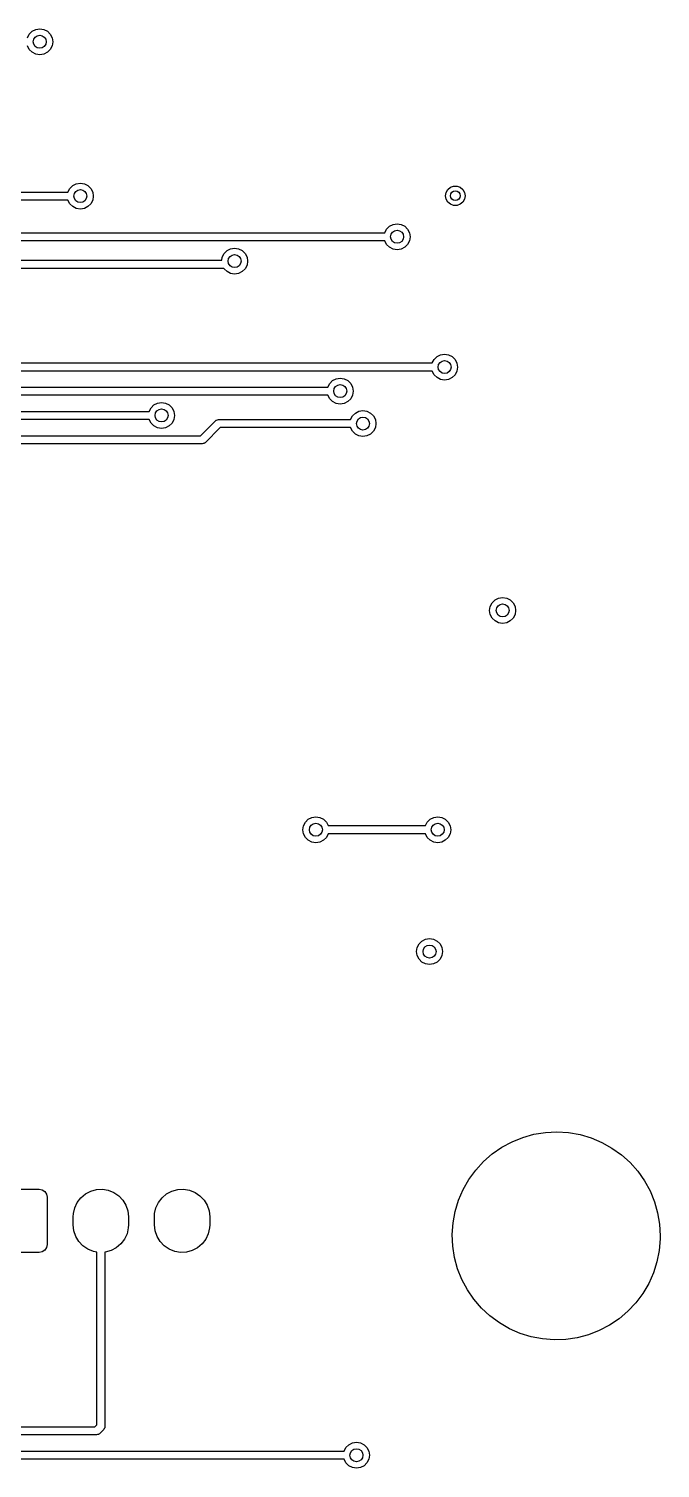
# Model space of a CAD drawing. Extents: x 2.07 to 8.39, y -4.89 to -0.98.
# Drawn here: x 7.467 to 8.232, y -4.888 to -3.144 of the extents above; entities that cross this region are included whole.
import ezdxf

# ---------------------------------------------------------------- set-up
doc = ezdxf.new("R2010")
doc.units = 0
doc.header["$MEASUREMENT"] = 0
doc.layers.add('BLACK', color=7, linetype='CONTINUOUS')

msp = doc.modelspace()

# ---------------------------------------------------------------- linework, layer by layer
at = {"layer": 'BLACK', "linetype": 'CONTINUOUS'}
for p, q in [((7.46537, -3.15453), (7.46757, -3.15019)), ((7.46757, -3.15019), (7.47106, -3.14671)), ((7.47106, -3.14671), (7.47545, -3.14447)), ((7.47545, -3.14447), (7.48031, -3.1437)), ((7.48031, -3.1437), (7.48518, -3.14447)), ((7.48518, -3.14447), (7.48957, -3.14671)), ((7.48957, -3.14671), (7.49306, -3.15019)), ((7.49306, -3.15019), (7.49529, -3.15458)), ((7.49529, -3.15458), (7.49606, -3.15945)), ((7.46757, -3.16871), (7.46537, -3.16437)), ((7.47106, -3.17219), (7.46757, -3.16871)), ((7.47545, -3.17443), (7.47106, -3.17219)), ((7.48957, -3.17219), (7.48518, -3.17443)), ((7.49306, -3.16871), (7.48957, -3.17219)), ((7.49529, -3.16432), (7.49306, -3.16871)), ((7.49606, -3.15945), (7.49529, -3.16432)), ((7.48031, -3.1752), (7.47545, -3.17443)), ((7.48518, -3.17443), (7.48031, -3.1752)), ((7.52466, -3.33148), (7.52953, -3.33071)), ((7.52953, -3.33071), (7.53439, -3.33148)), ((5.25591, -3.34154), (7.51458, -3.34154)), ((7.51458, -3.34154), (7.51679, -3.3372)), ((7.51679, -3.3372), (7.52027, -3.33372)), ((7.52027, -3.33372), (7.52466, -3.33148)), ((7.53439, -3.33148), (7.53878, -3.33372)), ((7.53878, -3.33372), (7.54227, -3.3372)), ((7.54227, -3.3372), (7.5445, -3.34159)), ((7.5445, -3.34159), (7.54528, -3.34646)), ((7.54528, -3.34646), (7.5445, -3.35132)), ((7.97219, -3.346), (7.9729, -3.34196)), ((7.9729, -3.35004), (7.97219, -3.346)), ((7.9729, -3.34196), (7.97495, -3.33841)), ((7.97495, -3.33841), (7.97809, -3.33577)), ((7.97809, -3.33577), (7.98195, -3.33437)), ((7.98195, -3.33437), (7.98605, -3.33437)), ((7.98605, -3.33437), (7.98991, -3.33577)), ((7.98991, -3.33577), (7.99305, -3.33841)), ((7.99305, -3.33841), (7.9951, -3.34196)), ((7.9951, -3.34196), (7.99581, -3.346)), ((7.99581, -3.346), (7.9951, -3.35004)), ((7.51458, -3.35138), (5.25794, -3.35138)), ((7.51679, -3.35571), (7.51458, -3.35138)), ((7.52027, -3.3592), (7.51679, -3.35571)), ((7.52466, -3.36143), (7.52027, -3.3592)), ((7.52953, -3.3622), (7.52466, -3.36143)), ((7.53439, -3.36143), (7.52953, -3.3622)), ((7.53878, -3.3592), (7.53439, -3.36143)), ((7.54227, -3.35571), (7.53878, -3.3592)), ((7.5445, -3.35132), (7.54227, -3.35571)), ((7.97495, -3.35359), (7.9729, -3.35004)), ((7.97809, -3.35623), (7.97495, -3.35359)), ((7.98195, -3.35763), (7.97809, -3.35623)), ((7.98605, -3.35763), (7.98195, -3.35763)), ((7.98991, -3.35623), (7.98605, -3.35763)), ((7.99305, -3.35359), (7.98991, -3.35623)), ((7.9951, -3.35004), (7.99305, -3.35359)), ((7.90065, -3.38641), (7.90413, -3.38293)), ((7.90413, -3.38293), (7.90852, -3.38069)), ((7.90852, -3.38069), (7.91339, -3.37992)), ((7.91339, -3.37992), (7.91825, -3.38069)), ((7.91825, -3.38069), (7.92264, -3.38293)), ((7.92264, -3.38293), (7.92613, -3.38641)), ((6.26495, -3.39075), (7.89844, -3.39075)), ((7.89844, -3.40059), (6.26495, -3.40059)), ((7.89844, -3.39075), (7.90065, -3.38641)), ((7.90065, -3.40493), (7.89844, -3.40059)), ((7.92613, -3.38641), (7.92836, -3.3908)), ((7.92836, -3.40054), (7.92613, -3.40493)), ((7.92836, -3.3908), (7.92913, -3.39567)), ((7.92913, -3.39567), (7.92836, -3.40054)), ((7.70156, -3.42033), (7.70379, -3.41594)), ((7.70379, -3.41594), (7.70728, -3.41246)), ((7.70728, -3.41246), (7.71167, -3.41022)), ((7.71167, -3.41022), (7.71654, -3.40945)), ((7.71654, -3.40945), (7.7214, -3.41022)), ((7.7214, -3.41022), (7.72579, -3.41246)), ((7.72579, -3.41246), (7.72928, -3.41594)), ((7.72928, -3.41594), (7.73151, -3.42033)), ((7.90413, -3.40841), (7.90065, -3.40493)), ((7.90852, -3.41065), (7.90413, -3.40841)), ((7.91339, -3.41142), (7.90852, -3.41065)), ((7.91825, -3.41065), (7.91339, -3.41142)), ((7.92264, -3.40841), (7.91825, -3.41065)), ((7.92613, -3.40493), (7.92264, -3.40841)), ((6.28072, -3.42419), (7.70095, -3.42419)), ((7.70358, -3.43404), (6.28072, -3.43404)), ((7.70095, -3.42419), (7.70156, -3.42033)), ((7.70379, -3.43445), (7.70358, -3.43404)), ((7.70728, -3.43794), (7.70379, -3.43445)), ((7.72928, -3.43445), (7.72579, -3.43794)), ((7.73151, -3.43006), (7.72928, -3.43445)), ((7.73151, -3.42033), (7.73228, -3.4252)), ((7.73228, -3.4252), (7.73151, -3.43006)), ((7.71167, -3.44017), (7.70728, -3.43794)), ((7.71654, -3.44094), (7.71167, -3.44017)), ((7.7214, -3.44017), (7.71654, -3.44094)), ((7.72579, -3.43794), (7.7214, -3.44017)), ((7.96177, -3.54083), (7.96616, -3.5386)), ((7.96616, -3.5386), (7.97102, -3.53783)), ((7.97102, -3.53783), (7.97589, -3.5386)), ((7.97589, -3.5386), (7.98028, -3.54083)), ((6.58325, -3.54865), (7.95607, -3.54865)), ((7.95607, -3.54865), (7.95828, -3.54432)), ((7.95828, -3.54432), (7.96177, -3.54083)), ((7.98028, -3.54083), (7.98376, -3.54432)), ((7.98376, -3.54432), (7.986, -3.54871)), ((7.986, -3.54871), (7.98677, -3.55357)), ((7.98677, -3.55357), (7.986, -3.55844)), ((7.95607, -3.5585), (6.58529, -3.5585)), ((7.82954, -3.57776), (7.83175, -3.57342)), ((7.83175, -3.57342), (7.83523, -3.56994)), ((7.83523, -3.56994), (7.83962, -3.5677)), ((7.83962, -3.5677), (7.84449, -3.56693)), ((7.84449, -3.56693), (7.84935, -3.5677)), ((7.84935, -3.5677), (7.85374, -3.56994)), ((7.85374, -3.56994), (7.85723, -3.57342)), ((7.85723, -3.57342), (7.85947, -3.57781)), ((7.95828, -3.56283), (7.95607, -3.5585)), ((7.96177, -3.56631), (7.95828, -3.56283)), ((7.96616, -3.56855), (7.96177, -3.56631)), ((7.97102, -3.56932), (7.96616, -3.56855)), ((7.97589, -3.56855), (7.97102, -3.56932)), ((7.98028, -3.56631), (7.97589, -3.56855)), ((7.98376, -3.56283), (7.98028, -3.56631)), ((7.986, -3.55844), (7.98376, -3.56283)), ((6.93424, -3.57776), (7.82954, -3.57776)), ((7.82954, -3.5876), (6.93424, -3.5876)), ((7.83175, -3.59193), (7.82954, -3.5876)), ((7.83523, -3.59542), (7.83175, -3.59193)), ((7.85723, -3.59193), (7.85374, -3.59542)), ((7.85947, -3.58754), (7.85723, -3.59193)), ((7.85947, -3.57781), (7.86024, -3.58268)), ((7.86024, -3.58268), (7.85947, -3.58754)), ((7.01298, -3.60728), (7.613, -3.60728)), ((7.613, -3.60728), (7.61521, -3.60295)), ((7.61521, -3.60295), (7.6187, -3.59946)), ((7.6187, -3.59946), (7.62309, -3.59723)), ((7.62309, -3.59723), (7.62795, -3.59646)), ((7.62795, -3.59646), (7.63282, -3.59723)), ((7.63282, -3.59723), (7.63721, -3.59946)), ((7.63721, -3.59946), (7.64069, -3.60295)), ((7.64069, -3.60295), (7.64293, -3.60734)), ((7.64293, -3.60734), (7.6437, -3.6122)), ((7.83962, -3.59765), (7.83523, -3.59542)), ((7.84449, -3.59843), (7.83962, -3.59765)), ((7.84935, -3.59765), (7.84449, -3.59843)), ((7.85374, -3.59542), (7.84935, -3.59765)), ((7.85933, -3.61279), (7.86281, -3.60931)), ((7.86281, -3.60931), (7.8672, -3.60707)), ((7.8672, -3.60707), (7.87207, -3.6063)), ((7.87207, -3.6063), (7.87693, -3.60707)), ((7.87693, -3.60707), (7.88132, -3.60931)), ((7.88132, -3.60931), (7.88481, -3.61279)), ((7.613, -3.61713), (7.01298, -3.61713)), ((7.61521, -3.62146), (7.613, -3.61713)), ((7.6187, -3.62495), (7.61521, -3.62146)), ((7.62309, -3.62718), (7.6187, -3.62495)), ((7.62795, -3.62795), (7.62309, -3.62718)), ((7.63282, -3.62718), (7.62795, -3.62795)), ((7.63721, -3.62495), (7.63282, -3.62718)), ((7.64069, -3.62146), (7.63721, -3.62495)), ((7.64293, -3.61707), (7.64069, -3.62146)), ((7.6437, -3.6122), (7.64293, -3.61707)), ((7.67513, -3.63681), (7.69337, -3.61857)), ((7.69889, -3.62697), (7.68065, -3.64521)), ((7.69337, -3.61857), (7.69407, -3.61804)), ((7.69407, -3.61804), (7.69419, -3.61791)), ((7.69419, -3.61791), (7.6943, -3.61787)), ((7.6943, -3.61787), (7.6945, -3.61772)), ((7.6945, -3.61772), (7.69569, -3.61747)), ((7.69569, -3.61747), (7.69685, -3.61713)), ((7.69685, -3.61713), (7.85712, -3.61713)), ((7.85712, -3.62697), (7.69889, -3.62697)), ((7.85712, -3.61713), (7.85933, -3.61279)), ((7.85933, -3.6313), (7.85712, -3.62697)), ((7.88481, -3.61279), (7.88704, -3.61718)), ((7.88704, -3.62691), (7.88481, -3.6313)), ((7.88704, -3.61718), (7.88781, -3.62205)), ((7.88781, -3.62205), (7.88704, -3.62691)), ((7.03317, -3.63681), (7.67513, -3.63681)), ((7.86281, -3.63479), (7.85933, -3.6313)), ((7.8672, -3.63702), (7.86281, -3.63479)), ((7.87207, -3.6378), (7.8672, -3.63702)), ((7.87693, -3.63702), (7.87207, -3.6378)), ((7.88132, -3.63479), (7.87693, -3.63702)), ((7.88481, -3.6313), (7.88132, -3.63479)), ((7.67717, -3.64665), (7.03535, -3.64665)), ((7.67833, -3.64631), (7.67717, -3.64665)), ((7.67951, -3.64606), (7.67833, -3.64631)), ((7.67972, -3.6459), (7.67951, -3.64606)), ((7.67982, -3.64587), (7.67972, -3.6459)), ((7.67994, -3.64574), (7.67982, -3.64587)), ((7.68065, -3.64521), (7.67994, -3.64574)), ((8.0286, -3.83917), (8.03208, -3.83568)), ((8.03208, -3.83568), (8.03647, -3.83345)), ((8.03647, -3.83345), (8.04134, -3.83268)), ((8.04134, -3.83268), (8.04621, -3.83345)), ((8.04621, -3.83345), (8.0506, -3.83568)), ((8.0506, -3.83568), (8.05408, -3.83917)), ((8.02559, -3.84843), (8.02636, -3.84356)), ((8.02636, -3.85329), (8.02559, -3.84843)), ((8.02636, -3.84356), (8.0286, -3.83917)), ((8.0286, -3.85768), (8.02636, -3.85329)), ((8.05408, -3.83917), (8.05632, -3.84356)), ((8.05632, -3.85329), (8.05408, -3.85768)), ((8.05632, -3.84356), (8.05709, -3.84843)), ((8.05709, -3.84843), (8.05632, -3.85329)), ((8.03208, -3.86117), (8.0286, -3.85768)), ((8.03647, -3.8634), (8.03208, -3.86117)), ((8.04134, -3.86417), (8.03647, -3.8634)), ((8.04621, -3.8634), (8.04134, -3.86417)), ((8.0506, -3.86117), (8.04621, -3.8634)), ((8.05408, -3.85768), (8.0506, -3.86117)), ((7.81009, -4.0992), (7.81496, -4.09843)), ((7.81496, -4.09843), (7.81983, -4.0992)), ((7.95773, -4.0992), (7.9626, -4.09843)), ((7.9626, -4.09843), (7.96746, -4.0992)), ((7.79921, -4.11417), (7.79998, -4.10931)), ((7.79998, -4.11904), (7.79921, -4.11417)), ((7.79998, -4.10931), (7.80222, -4.10492)), ((7.80222, -4.10492), (7.8057, -4.10143)), ((7.8057, -4.10143), (7.81009, -4.0992)), ((7.81983, -4.0992), (7.82422, -4.10143)), ((7.82422, -4.10143), (7.8277, -4.10492)), ((7.8277, -4.10492), (7.82991, -4.10925)), ((7.82991, -4.10925), (7.94765, -4.10925)), ((7.94765, -4.10925), (7.94986, -4.10492)), ((7.94986, -4.10492), (7.95334, -4.10143)), ((7.95334, -4.10143), (7.95773, -4.0992)), ((7.96746, -4.0992), (7.97185, -4.10143)), ((7.97185, -4.10143), (7.97534, -4.10492)), ((7.97534, -4.10492), (7.97758, -4.10931)), ((7.97758, -4.10931), (7.97835, -4.11417)), ((7.97835, -4.11417), (7.97758, -4.11904)), ((7.80222, -4.12343), (7.79998, -4.11904)), ((7.8057, -4.12691), (7.80222, -4.12343)), ((7.81009, -4.12915), (7.8057, -4.12691)), ((7.81496, -4.12992), (7.81009, -4.12915)), ((7.81983, -4.12915), (7.81496, -4.12992)), ((7.82422, -4.12691), (7.81983, -4.12915)), ((7.8277, -4.12343), (7.82422, -4.12691)), ((7.82991, -4.11909), (7.8277, -4.12343)), ((7.94765, -4.11909), (7.82991, -4.11909)), ((7.94986, -4.12343), (7.94765, -4.11909)), ((7.95334, -4.12691), (7.94986, -4.12343)), ((7.95773, -4.12915), (7.95334, -4.12691)), ((7.9626, -4.12992), (7.95773, -4.12915)), ((7.96746, -4.12915), (7.9626, -4.12992)), ((7.97185, -4.12691), (7.96746, -4.12915)), ((7.97534, -4.12343), (7.97185, -4.12691)), ((7.97758, -4.11904), (7.97534, -4.12343)), ((7.93778, -4.25694), (7.94002, -4.25255)), ((7.94002, -4.25255), (7.9435, -4.24907)), ((7.9435, -4.24907), (7.94789, -4.24683)), ((7.94789, -4.24683), (7.95276, -4.24606)), ((7.95276, -4.24606), (7.95762, -4.24683)), ((7.95762, -4.24683), (7.96201, -4.24907)), ((7.96201, -4.24907), (7.9655, -4.25255)), ((7.9655, -4.25255), (7.96773, -4.25694)), ((7.93701, -4.26181), (7.93778, -4.25694)), ((7.93778, -4.26668), (7.93701, -4.26181)), ((7.94002, -4.27107), (7.93778, -4.26668)), ((7.9435, -4.27455), (7.94002, -4.27107)), ((7.9655, -4.27107), (7.96201, -4.27455)), ((7.96773, -4.26668), (7.9655, -4.27107)), ((7.96773, -4.25694), (7.9685, -4.26181)), ((7.9685, -4.26181), (7.96773, -4.26668)), ((7.94789, -4.27679), (7.9435, -4.27455)), ((7.95276, -4.27756), (7.94789, -4.27679)), ((7.95762, -4.27679), (7.95276, -4.27756)), ((7.96201, -4.27455), (7.95762, -4.27679)), ((8.07925, -4.48325), (8.09313, -4.48101)), ((8.09313, -4.48101), (8.10718, -4.48032)), ((8.10718, -4.48032), (8.12122, -4.4812)), ((8.12122, -4.4812), (8.13507, -4.48364)), ((8.02874, -4.50702), (8.04029, -4.499)), ((8.04029, -4.499), (8.05266, -4.49231)), ((8.05266, -4.49231), (8.0657, -4.48704)), ((8.0657, -4.48704), (8.07925, -4.48325)), ((8.13507, -4.48364), (8.14856, -4.48761)), ((8.14856, -4.48761), (8.16153, -4.49307)), ((8.16153, -4.49307), (8.1738, -4.49993)), ((8.00867, -4.52667), (8.01815, -4.51629)), ((8.01815, -4.51629), (8.02874, -4.50702)), ((8.1738, -4.49993), (8.18524, -4.50811)), ((8.18524, -4.50811), (8.19569, -4.51753)), ((8.0004, -4.53805), (8.00867, -4.52667)), ((8.19569, -4.51753), (8.20503, -4.52804)), ((8.20503, -4.52804), (8.21314, -4.53954)), ((7.43432, -4.54961), (7.47962, -4.54961)), ((7.47962, -4.54961), (7.48339, -4.55036)), ((7.48339, -4.55036), (7.48658, -4.5525)), ((7.53571, -4.55534), (7.54211, -4.55196)), ((7.54211, -4.55196), (7.54907, -4.55004)), ((7.54907, -4.55004), (7.55629, -4.54967)), ((7.55629, -4.54967), (7.56342, -4.55085)), ((7.56342, -4.55085), (7.57014, -4.55353)), ((7.63414, -4.55534), (7.64053, -4.55196)), ((7.64053, -4.55196), (7.6475, -4.55004)), ((7.6475, -4.55004), (7.65472, -4.54967)), ((7.65472, -4.54967), (7.66185, -4.55085)), ((7.66185, -4.55085), (7.66856, -4.55353)), ((7.98791, -4.56321), (7.99345, -4.55028)), ((7.99345, -4.55028), (8.0004, -4.53805)), ((8.21314, -4.53954), (8.21992, -4.55186)), ((8.21992, -4.55186), (8.22528, -4.56487)), ((7.48658, -4.5525), (7.48872, -4.55569)), ((7.48872, -4.55569), (7.48946, -4.55946)), ((7.48946, -4.55946), (7.48946, -4.61654)), ((7.52275, -4.57229), (7.5258, -4.56574)), ((7.5258, -4.56574), (7.53019, -4.56)), ((7.53019, -4.56), (7.53571, -4.55534)), ((7.57014, -4.55353), (7.57611, -4.55759)), ((7.57611, -4.55759), (7.58108, -4.56285)), ((7.58108, -4.56285), (7.5848, -4.56904)), ((7.5848, -4.56904), (7.58711, -4.57589)), ((7.62117, -4.57229), (7.62423, -4.56574)), ((7.62423, -4.56574), (7.62862, -4.56)), ((7.62862, -4.56), (7.63414, -4.55534)), ((7.66856, -4.55353), (7.67454, -4.55759)), ((7.67454, -4.55759), (7.67951, -4.56285)), ((7.67951, -4.56285), (7.68323, -4.56904)), ((7.68323, -4.56904), (7.68553, -4.57589)), ((7.98385, -4.57667), (7.98791, -4.56321)), ((8.22528, -4.56487), (8.22915, -4.57839)), ((7.52096, -4.58308), (7.52117, -4.57935)), ((7.52096, -4.59292), (7.52096, -4.58308)), ((7.52117, -4.57935), (7.52275, -4.57229)), ((7.58711, -4.57589), (7.58789, -4.58308)), ((7.58789, -4.58308), (7.58789, -4.59292)), ((7.61939, -4.58308), (7.61959, -4.57935)), ((7.61939, -4.59292), (7.61939, -4.58308)), ((7.61959, -4.57935), (7.62117, -4.57229)), ((7.68553, -4.57589), (7.68631, -4.58308)), ((7.68631, -4.58308), (7.68631, -4.59292)), ((7.98131, -4.59051), (7.98385, -4.57667)), ((8.22915, -4.57839), (8.2315, -4.59226)), ((7.52174, -4.60011), (7.52096, -4.59292)), ((7.52405, -4.60696), (7.52174, -4.60011)), ((7.5861, -4.60371), (7.58305, -4.61026)), ((7.58768, -4.59665), (7.5861, -4.60371)), ((7.58789, -4.59292), (7.58768, -4.59665)), ((7.62017, -4.60011), (7.61939, -4.59292)), ((7.62247, -4.60696), (7.62017, -4.60011)), ((7.68453, -4.60371), (7.68147, -4.61026)), ((7.68611, -4.59665), (7.68453, -4.60371)), ((7.68631, -4.59292), (7.68611, -4.59665)), ((7.98033, -4.60454), (7.98131, -4.59051)), ((8.2315, -4.59226), (8.23228, -4.6063)), ((7.48872, -4.62031), (7.48658, -4.6235)), ((7.48946, -4.61654), (7.48872, -4.62031)), ((7.52777, -4.61315), (7.52405, -4.60696)), ((7.53274, -4.61841), (7.52777, -4.61315)), ((7.53871, -4.62247), (7.53274, -4.61841)), ((7.57314, -4.62066), (7.56674, -4.62404)), ((7.57866, -4.616), (7.57314, -4.62066)), ((7.58305, -4.61026), (7.57866, -4.616)), ((7.62619, -4.61315), (7.62247, -4.60696)), ((7.63116, -4.61841), (7.62619, -4.61315)), ((7.63714, -4.62247), (7.63116, -4.61841)), ((7.67156, -4.62066), (7.66517, -4.62404)), ((7.67708, -4.616), (7.67156, -4.62066)), ((7.68147, -4.61026), (7.67708, -4.616)), ((7.98092, -4.61859), (7.98033, -4.60454)), ((7.98307, -4.63249), (7.98092, -4.61859)), ((8.23223, -4.60982), (8.23106, -4.62383)), ((8.23228, -4.6063), (8.23223, -4.60982)), ((7.47962, -4.62639), (7.43238, -4.62639)), ((7.48339, -4.62564), (7.47962, -4.62639)), ((7.48658, -4.6235), (7.48339, -4.62564)), ((7.54543, -4.62515), (7.53871, -4.62247)), ((7.5495, -4.62583), (7.54543, -4.62515)), ((7.5495, -4.83527), (7.5495, -4.62583)), ((7.55978, -4.62596), (7.55935, -4.62598)), ((7.55935, -4.62598), (7.55935, -4.83731)), ((7.56674, -4.62404), (7.55978, -4.62596)), ((7.64385, -4.62515), (7.63714, -4.62247)), ((7.65098, -4.62633), (7.64385, -4.62515)), ((7.6582, -4.62596), (7.65098, -4.62633)), ((7.66517, -4.62404), (7.6582, -4.62596)), ((7.98676, -4.64607), (7.98307, -4.63249)), ((8.22833, -4.63763), (8.22407, -4.65104)), ((8.23106, -4.62383), (8.22833, -4.63763)), ((7.99193, -4.65914), (7.98676, -4.64607)), ((8.22407, -4.65104), (8.21835, -4.66389)), ((7.99854, -4.67156), (7.99193, -4.65914)), ((8.00648, -4.68317), (7.99854, -4.67156)), ((8.21835, -4.66389), (8.21123, -4.67602)), ((8.01567, -4.69382), (8.00648, -4.68317)), ((8.20281, -4.68728), (8.19318, -4.69753)), ((8.21123, -4.67602), (8.20281, -4.68728)), ((8.02599, -4.70337), (8.01567, -4.69382)), ((8.03731, -4.71172), (8.02599, -4.70337)), ((8.18247, -4.70665), (8.17081, -4.71451)), ((8.19318, -4.69753), (8.18247, -4.70665)), ((8.0495, -4.71875), (8.03731, -4.71172)), ((8.06238, -4.72438), (8.0495, -4.71875)), ((8.07582, -4.72854), (8.06238, -4.72438)), ((8.14523, -4.72612), (8.13163, -4.72971)), ((8.15834, -4.72103), (8.14523, -4.72612)), ((8.17081, -4.71451), (8.15834, -4.72103)), ((8.08964, -4.73118), (8.07582, -4.72854)), ((8.10366, -4.73226), (8.08964, -4.73118)), ((8.11772, -4.73176), (8.10366, -4.73226)), ((8.13163, -4.72971), (8.11772, -4.73176)), ((7.54921, -4.84744), (4.47835, -4.84744)), ((4.48038, -4.8376), (7.54717, -4.8376)), ((7.54717, -4.8376), (7.5495, -4.83527)), ((7.55038, -4.8471), (7.54921, -4.84744)), ((7.55156, -4.84684), (7.55038, -4.8471)), ((7.55176, -4.84669), (7.55156, -4.84684)), ((7.55187, -4.84666), (7.55176, -4.84669)), ((7.55199, -4.84652), (7.55187, -4.84666)), ((7.55269, -4.846), (7.55199, -4.84652)), ((7.55791, -4.84079), (7.55269, -4.846)), ((7.55849, -4.83972), (7.55791, -4.84079)), ((7.55914, -4.8387), (7.55849, -4.83972)), ((7.55918, -4.83845), (7.55914, -4.8387)), ((7.55923, -4.83836), (7.55918, -4.83845)), ((7.55935, -4.83731), (7.55922, -4.83817)), ((7.55922, -4.83817), (7.55923, -4.83836)), ((7.84922, -4.86713), (7.85143, -4.86279)), ((7.85143, -4.86279), (7.85492, -4.85931)), ((7.85492, -4.85931), (7.85931, -4.85707)), ((7.85931, -4.85707), (7.86417, -4.8563)), ((7.86417, -4.8563), (7.86904, -4.85707)), ((7.86904, -4.85707), (7.87343, -4.85931)), ((7.87343, -4.85931), (7.87691, -4.86279)), ((7.87691, -4.86279), (7.87915, -4.86718)), ((7.84922, -4.87697), (3.66142, -4.87697)), ((3.66346, -4.86713), (7.84922, -4.86713)), ((7.85143, -4.8813), (7.84922, -4.87697)), ((7.85492, -4.88479), (7.85143, -4.8813)), ((7.87691, -4.8813), (7.87343, -4.88479)), ((7.87915, -4.87691), (7.87691, -4.8813)), ((7.87915, -4.86718), (7.87992, -4.87205)), ((7.87992, -4.87205), (7.87915, -4.87691)), ((7.85931, -4.88702), (7.85492, -4.88479)), ((7.86417, -4.8878), (7.85931, -4.88702)), ((7.86904, -4.88702), (7.86417, -4.8878)), ((7.87343, -4.88479), (7.86904, -4.88702))]:
    msp.add_line(p, q, dxfattribs=at)
at = {"layer": 'BLACK'}
for centre, radius in [((7.48031, -3.15945), 0.00787), ((7.52953, -3.34646), 0.00787), ((7.984, -3.346), 0.00591), ((7.91339, -3.39567), 0.00787), ((7.71654, -3.4252), 0.00787), ((7.97102, -3.55357), 0.00787), ((7.84449, -3.58268), 0.00787), ((7.62795, -3.6122), 0.00787), ((7.87207, -3.62205), 0.00787), ((8.04134, -3.84843), 0.00787), ((7.81496, -4.11417), 0.00787), ((7.9626, -4.11417), 0.00787), ((7.95276, -4.26181), 0.00787), ((7.86417, -4.87205), 0.00787)]:
    msp.add_circle(centre, radius, dxfattribs=at)

doc.saveas('drawing.dxf')
